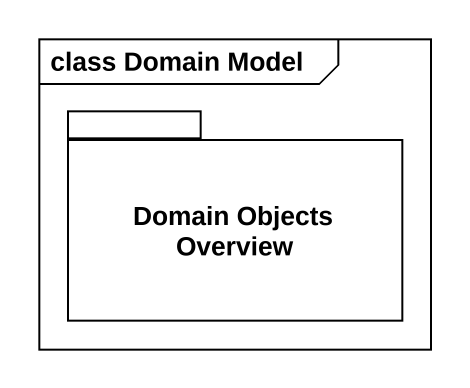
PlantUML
@startuml
mainframe class Domain Model
package "Domain Objects Overview" as Domain_Objects_Overview {
}
@enduml
